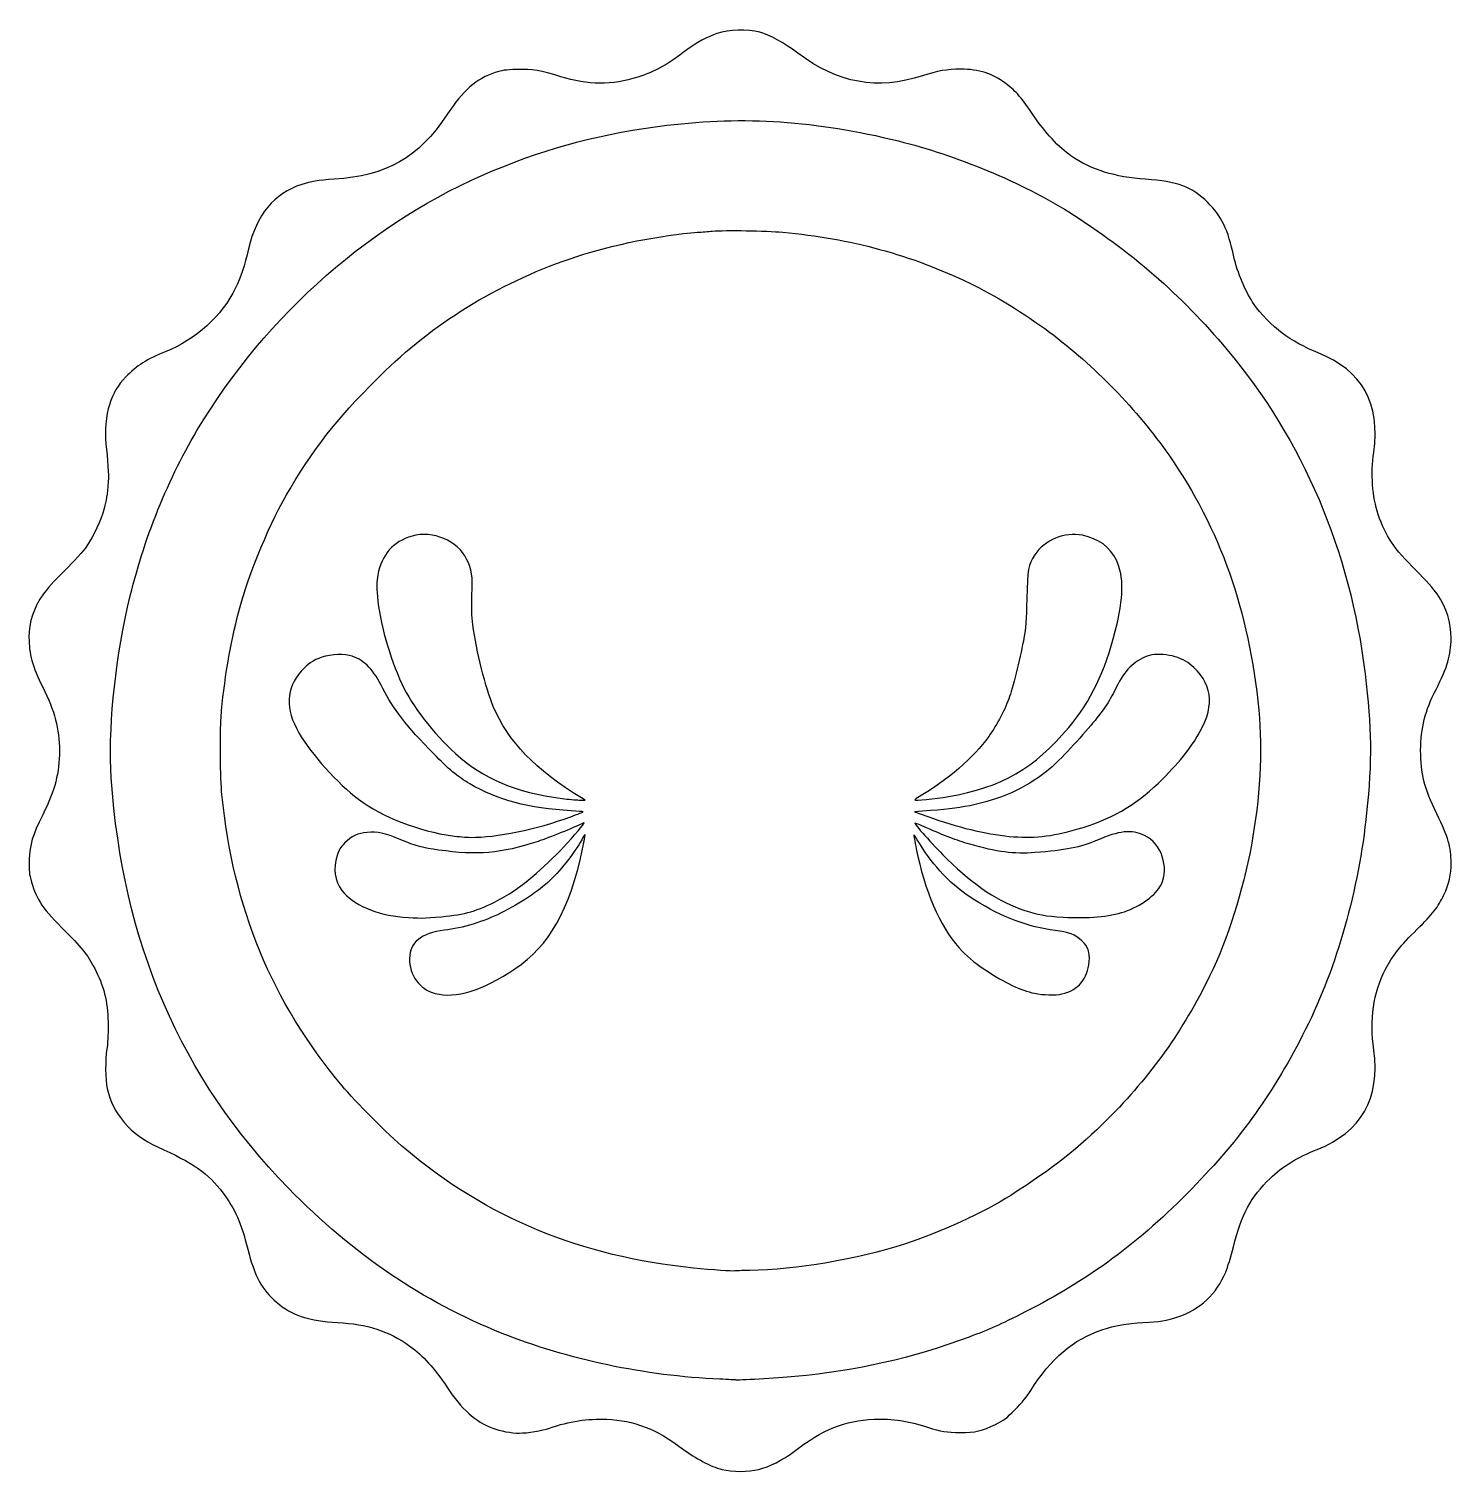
# Model space of a CAD drawing. Header units: centimetres. Extents: x -19.7 to 17.6, y -19.1 to 18.8.
import ezdxf

# ---------------------------------------------------------------- set-up
doc = ezdxf.new("R2010")
doc.units = ezdxf.units.CM
doc.header["$MEASUREMENT"] = 0
doc.layers.add('Layer 1', color=7, linetype='Continuous')

msp = doc.modelspace()

# ---------------------------------------------------------------- linework, layer by layer
at = {"layer": 'Layer 1'}
for points, knots in [([(-1.51799, -18.9947), (-1.80626, -18.92055), (-2.20198, -18.71201), (-2.5497, -18.45101), (-2.5497, -18.45101), (-3.24084, -17.93222), (-3.80745, -17.71242), (-4.53424, -17.68116), (-4.53424, -17.68116), (-5.03633, -17.65956), (-5.51477, -17.73307), (-6.02914, -17.91082), (-6.02914, -17.91082), (-6.22695, -17.97918), (-6.61184, -18.043), (-6.82718, -18.04314), (-6.82718, -18.04314), (-7.0267, -18.04314), (-7.33042, -17.98712), (-7.51964, -17.91513), (-7.51964, -17.91513), (-7.97908, -17.74033), (-8.33207, -17.42209), (-8.72752, -16.82616), (-8.72752, -16.82616), (-9.04804, -16.34315), (-9.3525, -16.00727), (-9.6842, -15.77076), (-9.6842, -15.77076), (-10.25593, -15.36311), (-10.7985, -15.18493), (-11.5854, -15.14641), (-11.5854, -15.14641), (-12.32265, -15.11032), (-12.78919, -14.95549), (-13.18586, -14.61526), (-13.18586, -14.61526), (-13.56086, -14.29361), (-13.76602, -13.91442), (-13.93878, -13.22361), (-13.93878, -13.22361), (-14.11078, -12.53585), (-14.2728, -12.16926), (-14.592, -11.74566), (-14.592, -11.74566), (-14.977, -11.23472), (-15.36857, -10.95934), (-16.30715, -10.53941), (-16.30715, -10.53941), (-16.99942, -10.22968), (-17.47743, -9.67441), (-17.62067, -9.01358), (-17.62067, -9.01358), (-17.67192, -8.77712), (-17.67696, -8.26216), (-17.63081, -7.97586), (-17.63081, -7.97586), (-17.61205, -7.85944), (-17.59661, -7.59155), (-17.59651, -7.38055), (-17.59651, -7.38055), (-17.59623, -6.81045), (-17.68776, -6.39413), (-17.91293, -5.94118), (-17.91293, -5.94118), (-18.1122, -5.54034), (-18.25633, -5.35155), (-18.70274, -4.9067), (-18.70274, -4.9067), (-19.30798, -4.30357), (-19.47031, -4.06849), (-19.60392, -3.60165), (-19.60392, -3.60165), (-19.66826, -3.37685), (-19.67343, -3.32514), (-19.66209, -3.01957), (-19.66209, -3.01957), (-19.64658, -2.60171), (-19.58526, -2.39603), (-19.30963, -1.83754), (-19.30963, -1.83754), (-18.98508, -1.17991), (-18.87197, -0.74532), (-18.8733, -0.16108), (-18.8733, -0.16108), (-18.87464, 0.42282), (-18.99215, 0.87215), (-19.30945, 1.50657), (-19.30945, 1.50657), (-19.58226, 2.05205), (-19.67211, 2.37738), (-19.67069, 2.81458), (-19.67069, 2.81458), (-19.66938, 3.21808), (-19.55438, 3.56311), (-19.28998, 3.95685), (-19.28998, 3.95685), (-19.23135, 4.04416), (-18.98569, 4.31205), (-18.74407, 4.55216), (-18.74407, 4.55216), (-18.48465, 4.80996), (-18.2474, 5.07277), (-18.16466, 5.19397), (-18.16466, 5.19397), (-17.97545, 5.47114), (-17.77973, 5.8891), (-17.70069, 6.18474), (-17.70069, 6.18474), (-17.64059, 6.40953), (-17.62448, 6.51565), (-17.59172, 6.90226), (-17.59172, 6.90226), (-17.57949, 7.04655), (-17.60833, 7.4861), (-17.65622, 7.88558), (-17.65622, 7.88558), (-17.69273, 8.19013), (-17.65239, 8.63418), (-17.56346, 8.90662), (-17.56346, 8.90662), (-17.46168, 9.21841), (-17.34818, 9.41133), (-17.13461, 9.63554), (-17.13461, 9.63554), (-16.85859, 9.92531), (-16.56512, 10.11328), (-16.10472, 10.2952), (-16.10472, 10.2952), (-15.29684, 10.61442), (-14.61543, 11.2332), (-14.25631, 11.97374), (-14.25631, 11.97374), (-14.12945, 12.23533), (-14.02018, 12.56591), (-13.91959, 12.99239), (-13.91959, 12.99239), (-13.70566, 13.89942), (-13.25554, 14.44466), (-12.52466, 14.68213), (-12.52466, 14.68213), (-12.27439, 14.76344), (-12.10784, 14.79016), (-11.67799, 14.81795), (-11.67799, 14.81795), (-10.30096, 14.90697), (-9.46439, 15.38463), (-8.72408, 16.50455), (-8.72408, 16.50455), (-8.3049, 17.13867), (-7.94491, 17.45413), (-7.45788, 17.6141), (-7.45788, 17.6141), (-7.28403, 17.67121), (-7.18241, 17.68569), (-6.88903, 17.69517), (-6.88903, 17.69517), (-6.48723, 17.70815), (-6.26618, 17.67191), (-5.73552, 17.50607), (-5.73552, 17.50607), (-5.02299, 17.28339), (-4.39489, 17.27927), (-3.72057, 17.49288), (-3.72057, 17.49288), (-3.28156, 17.63194), (-2.95337, 17.81435), (-2.43545, 18.20716), (-2.43545, 18.20716), (-2.20183, 18.38434), (-1.87742, 18.5614), (-1.64645, 18.63778), (-1.64645, 18.63778), (-1.31857, 18.74621), (-0.8634, 18.7592), (-0.5258, 18.66977), (-0.5258, 18.66977), (-0.2592, 18.59914), (0.10218, 18.40207), (0.47167, 18.12581), (0.47167, 18.12581), (1.53869, 17.32803), (2.54645, 17.1445), (3.73848, 17.53086), (3.73848, 17.53086), (4.12768, 17.65701), (4.39042, 17.70199), (4.73809, 17.70199), (4.73809, 17.70199), (5.22447, 17.70199), (5.56516, 17.59209), (5.93001, 17.3175), (5.93001, 17.3175), (6.19405, 17.11878), (6.34565, 16.94365), (6.65078, 16.48491), (6.65078, 16.48491), (6.93221, 16.06179), (7.33083, 15.63206), (7.62749, 15.432), (7.62749, 15.432), (8.17293, 15.06415), (8.782, 14.873), (9.58449, 14.81781), (9.58449, 14.81781), (10.41751, 14.76053), (10.80321, 14.61657), (11.21079, 14.2108), (11.21079, 14.2108), (11.58102, 13.84222), (11.73998, 13.51156), (11.89831, 12.78074), (11.89831, 12.78074), (11.98348, 12.38758), (12.20908, 11.85618), (12.42729, 11.53471), (12.42729, 11.53471), (12.57946, 11.31054), (12.90926, 10.97291), (13.15959, 10.78503), (13.15959, 10.78503), (13.40575, 10.60029), (13.77832, 10.39633), (14.10566, 10.26713), (14.10566, 10.26713), (15.25821, 9.81222), (15.7457, 8.93901), (15.56054, 7.66105), (15.56054, 7.66105), (15.47853, 7.09501), (15.52213, 6.50066), (15.68027, 6.02861), (15.68027, 6.02861), (15.86547, 5.47583), (16.09383, 5.13789), (16.66952, 4.56466), (16.66952, 4.56466), (16.91544, 4.31979), (17.14898, 4.06023), (17.22214, 3.95048), (17.22214, 3.95048), (17.47652, 3.56886), (17.5865, 3.21701), (17.58688, 2.78367), (17.58688, 2.78367), (17.58725, 2.35572), (17.48722, 2.0159), (17.19387, 1.4486), (17.19387, 1.4486), (16.90781, 0.8954), (16.79116, 0.43396), (16.78985, -0.14954), (16.78985, -0.14954), (16.78847, -0.76208), (16.88094, -1.12479), (17.21339, -1.81104), (17.21339, -1.81104), (17.51684, -2.43744), (17.5882, -2.68257), (17.5883, -3.09893), (17.5883, -3.09893), (17.5883, -3.40811), (17.53607, -3.6376), (17.39734, -3.9368), (17.39734, -3.9368), (17.2501, -4.25436), (17.10822, -4.4368), (16.69224, -4.84354), (16.69224, -4.84354), (16.27398, -5.2525), (16.03557, -5.55443), (15.86961, -5.88533), (15.86961, -5.88533), (15.54772, -6.52712), (15.45331, -7.18052), (15.56356, -8.00339), (15.56356, -8.00339), (15.73352, -9.27193), (15.23319, -10.15056), (14.07919, -10.6101), (14.07919, -10.6101), (13.55984, -10.81691), (13.17627, -11.05294), (12.84468, -11.36974), (12.84468, -11.36974), (12.35356, -11.83895), (12.09063, -12.32902), (11.88267, -13.16276), (11.88267, -13.16276), (11.82082, -13.41075), (11.73127, -13.70719), (11.68368, -13.82151), (11.68368, -13.82151), (11.44258, -14.40066), (11.01369, -14.80146), (10.42399, -14.99869), (10.42399, -14.99869), (10.14098, -15.09335), (9.94995, -15.1243), (9.51513, -15.14594), (9.51513, -15.14594), (9.08402, -15.1674), (8.78765, -15.21879), (8.46005, -15.32889), (8.46005, -15.32889), (7.68528, -15.5893), (7.09851, -16.08632), (6.57825, -16.92288), (6.57825, -16.92288), (6.48565, -17.07178), (6.33652, -17.25396), (6.16815, -17.42386), (6.16815, -17.42386), (5.93795, -17.65615), (5.8709, -17.70687), (5.65221, -17.81409), (5.65221, -17.81409), (5.29386, -17.98979), (5.12301, -18.02932), (4.72617, -18.02834), (4.72617, -18.02834), (4.38055, -18.02749), (4.20214, -17.99932), (3.89273, -17.89677), (3.89273, -17.89677), (3.35663, -17.71908), (2.96788, -17.66013), (2.46601, -17.68044), (2.46601, -17.68044), (1.69903, -17.71147), (1.13808, -17.94002), (0.34732, -18.54368), (0.34732, -18.54368), (0.08442, -18.74437), (-0.27515, -18.92539), (-0.54988, -18.99534), (-0.54988, -18.99534), (-0.82702, -19.06591), (-1.24216, -19.06563), (-1.51799, -18.99468), (-1.51799, -18.99468), (-1.51799, -18.99468), (-1.51799, -18.9947), (-1.51799, -18.9947)], [0, 0, 0, 0, 0.01149425, 0.01149425, 0.01149425, 0.01149425, 0.02298851, 0.02298851, 0.02298851, 0.02298851, 0.03448276, 0.03448276, 0.03448276, 0.03448276, 0.04597701, 0.04597701, 0.04597701, 0.04597701, 0.05747126, 0.05747126, 0.05747126, 0.05747126, 0.06896552, 0.06896552, 0.06896552, 0.06896552, 0.08045977, 0.08045977, 0.08045977, 0.08045977, 0.09195402, 0.09195402, 0.09195402, 0.09195402, 0.10344828, 0.10344828, 0.10344828, 0.10344828, 0.11494253, 0.11494253, 0.11494253, 0.11494253, 0.12643678, 0.12643678, 0.12643678, 0.12643678, 0.13793103, 0.13793103, 0.13793103, 0.13793103, 0.14942529, 0.14942529, 0.14942529, 0.14942529, 0.16091954, 0.16091954, 0.16091954, 0.16091954, 0.17241379, 0.17241379, 0.17241379, 0.17241379, 0.18390805, 0.18390805, 0.18390805, 0.18390805, 0.1954023, 0.1954023, 0.1954023, 0.1954023, 0.20689655, 0.20689655, 0.20689655, 0.20689655, 0.2183908, 0.2183908, 0.2183908, 0.2183908, 0.22988506, 0.22988506, 0.22988506, 0.22988506, 0.24137931, 0.24137931, 0.24137931, 0.24137931, 0.25287356, 0.25287356, 0.25287356, 0.25287356, 0.26436782, 0.26436782, 0.26436782, 0.26436782, 0.27586207, 0.27586207, 0.27586207, 0.27586207, 0.28735632, 0.28735632, 0.28735632, 0.28735632, 0.29885057, 0.29885057, 0.29885057, 0.29885057, 0.31034483, 0.31034483, 0.31034483, 0.31034483, 0.32183908, 0.32183908, 0.32183908, 0.32183908, 0.33333333, 0.33333333, 0.33333333, 0.33333333, 0.34482759, 0.34482759, 0.34482759, 0.34482759, 0.35632184, 0.35632184, 0.35632184, 0.35632184, 0.36781609, 0.36781609, 0.36781609, 0.36781609, 0.37931034, 0.37931034, 0.37931034, 0.37931034, 0.3908046, 0.3908046, 0.3908046, 0.3908046, 0.40229885, 0.40229885, 0.40229885, 0.40229885, 0.4137931, 0.4137931, 0.4137931, 0.4137931, 0.42528736, 0.42528736, 0.42528736, 0.42528736, 0.43678161, 0.43678161, 0.43678161, 0.43678161, 0.44827586, 0.44827586, 0.44827586, 0.44827586, 0.45977011, 0.45977011, 0.45977011, 0.45977011, 0.47126437, 0.47126437, 0.47126437, 0.47126437, 0.48275862, 0.48275862, 0.48275862, 0.48275862, 0.49425287, 0.49425287, 0.49425287, 0.49425287, 0.50574713, 0.50574713, 0.50574713, 0.50574713, 0.51724138, 0.51724138, 0.51724138, 0.51724138, 0.52873563, 0.52873563, 0.52873563, 0.52873563, 0.54022989, 0.54022989, 0.54022989, 0.54022989, 0.55172414, 0.55172414, 0.55172414, 0.55172414, 0.56321839, 0.56321839, 0.56321839, 0.56321839, 0.57471264, 0.57471264, 0.57471264, 0.57471264, 0.5862069, 0.5862069, 0.5862069, 0.5862069, 0.59770115, 0.59770115, 0.59770115, 0.59770115, 0.6091954, 0.6091954, 0.6091954, 0.6091954, 0.62068966, 0.62068966, 0.62068966, 0.62068966, 0.63218391, 0.63218391, 0.63218391, 0.63218391, 0.64367816, 0.64367816, 0.64367816, 0.64367816, 0.65517241, 0.65517241, 0.65517241, 0.65517241, 0.66666667, 0.66666667, 0.66666667, 0.66666667, 0.67816092, 0.67816092, 0.67816092, 0.67816092, 0.68965517, 0.68965517, 0.68965517, 0.68965517, 0.70114943, 0.70114943, 0.70114943, 0.70114943, 0.71264368, 0.71264368, 0.71264368, 0.71264368, 0.72413793, 0.72413793, 0.72413793, 0.72413793, 0.73563218, 0.73563218, 0.73563218, 0.73563218, 0.74712644, 0.74712644, 0.74712644, 0.74712644, 0.75862069, 0.75862069, 0.75862069, 0.75862069, 0.77011494, 0.77011494, 0.77011494, 0.77011494, 0.7816092, 0.7816092, 0.7816092, 0.7816092, 0.79310345, 0.79310345, 0.79310345, 0.79310345, 0.8045977, 0.8045977, 0.8045977, 0.8045977, 0.81609195, 0.81609195, 0.81609195, 0.81609195, 0.82758621, 0.82758621, 0.82758621, 0.82758621, 0.83908046, 0.83908046, 0.83908046, 0.83908046, 0.85057471, 0.85057471, 0.85057471, 0.85057471, 0.86206897, 0.86206897, 0.86206897, 0.86206897, 0.87356322, 0.87356322, 0.87356322, 0.87356322, 0.88505747, 0.88505747, 0.88505747, 0.88505747, 0.89655172, 0.89655172, 0.89655172, 0.89655172, 0.90804598, 0.90804598, 0.90804598, 0.90804598, 0.91954023, 0.91954023, 0.91954023, 0.91954023, 0.93103448, 0.93103448, 0.93103448, 0.93103448, 0.94252874, 0.94252874, 0.94252874, 0.94252874, 0.95402299, 0.95402299, 0.95402299, 0.95402299, 0.96551724, 0.96551724, 0.96551724, 0.96551724, 0.97701149, 0.97701149, 0.97701149, 0.97701149, 1, 1, 1, 1]), ([(0.3906, -16.56343), (2.03911, -16.40703), (3.4554, -16.08545), (4.9643, -15.52495), (4.9643, -15.52495), (5.49244, -15.32876), (5.75858, -15.20977), (6.43274, -14.8684), (6.43274, -14.8684), (8.09628, -14.02604), (9.43654, -13.03411), (10.79882, -11.63703), (10.79882, -11.63703), (12.07959, -10.32355), (12.95833, -9.09043), (13.7755, -7.45991), (13.7755, -7.45991), (14.5992, -5.81638), (15.16467, -3.81052), (15.37544, -1.7846), (15.37544, -1.7846), (15.51626, -0.43109), (15.50653, 0.44599), (15.33511, 1.85342), (15.33511, 1.85342), (14.94073, 5.09146), (13.71644, 7.96523), (11.71124, 10.35977), (11.71124, 10.35977), (10.51951, 11.78289), (9.1966, 12.9334), (7.56951, 13.96176), (7.56951, 13.96176), (6.37147, 14.71895), (4.60036, 15.45749), (3.1122, 15.82044), (3.1122, 15.82044), (0.91651, 16.35594), (-0.91467, 16.47995), (-2.95999, 16.23165), (-2.95999, 16.23165), (-4.60352, 16.03213), (-6.0131, 15.66401), (-7.51177, 15.04293), (-7.51177, 15.04293), (-10.64354, 13.74506), (-13.45753, 11.27354), (-15.26887, 8.22988), (-15.26887, 8.22988), (-16.07925, 6.86817), (-16.73601, 5.19632), (-17.08638, 3.60322), (-17.08638, 3.60322), (-17.43776, 2.00555), (-17.59572, 0.35136), (-17.51372, -0.87179), (-17.51372, -0.87179), (-17.22459, -5.18431), (-15.69216, -8.73232), (-12.86979, -11.6238), (-12.86979, -11.6238), (-11.16799, -13.36728), (-9.36453, -14.59356), (-7.2727, -15.42962), (-7.2727, -15.42962), (-5.54951, -16.11834), (-3.52671, -16.54419), (-1.57093, -16.62998), (-1.57093, -16.62998), (-1.34537, -16.63988), (-1.15886, -16.64937), (-1.15645, -16.65108), (-1.15645, -16.65108), (-1.13405, -16.66701), (-0.0593, -16.60612), (0.39058, -16.56344), (0.39058, -16.56344), (0.39058, -16.56344), (0.3906, -16.56343), (0.3906, -16.56343)], [0, 0, 0, 0, 0.04761905, 0.04761905, 0.04761905, 0.04761905, 0.0952381, 0.0952381, 0.0952381, 0.0952381, 0.14285714, 0.14285714, 0.14285714, 0.14285714, 0.19047619, 0.19047619, 0.19047619, 0.19047619, 0.23809524, 0.23809524, 0.23809524, 0.23809524, 0.28571429, 0.28571429, 0.28571429, 0.28571429, 0.33333333, 0.33333333, 0.33333333, 0.33333333, 0.38095238, 0.38095238, 0.38095238, 0.38095238, 0.42857143, 0.42857143, 0.42857143, 0.42857143, 0.47619048, 0.47619048, 0.47619048, 0.47619048, 0.52380952, 0.52380952, 0.52380952, 0.52380952, 0.57142857, 0.57142857, 0.57142857, 0.57142857, 0.61904762, 0.61904762, 0.61904762, 0.61904762, 0.66666667, 0.66666667, 0.66666667, 0.66666667, 0.71428571, 0.71428571, 0.71428571, 0.71428571, 0.76190476, 0.76190476, 0.76190476, 0.76190476, 0.80952381, 0.80952381, 0.80952381, 0.80952381, 0.85714286, 0.85714286, 0.85714286, 0.85714286, 0.9047619, 0.9047619, 0.9047619, 0.9047619, 1, 1, 1, 1]), ([(-0.78488, -13.78107), (0.40859, -13.76508), (2.04273, -13.48703), (3.27097, -13.09097), (3.27097, -13.09097), (4.1628, -12.80339), (5.3743, -12.24618), (6.0491, -11.81323), (6.0491, -11.81323), (7.17604, -11.09017), (7.82541, -10.57935), (8.5892, -9.81506), (8.5892, -9.81506), (9.71222, -8.69132), (10.57488, -7.48184), (11.25979, -6.07084), (11.25979, -6.07084), (12.24759, -4.03583), (12.76173, -1.25479), (12.54869, 0.90093), (12.54869, 0.90093), (12.28839, 3.53492), (11.54997, 5.63029), (10.19054, 7.59251), (10.19054, 7.59251), (9.3892, 8.74918), (8.21961, 9.95481), (7.06896, 10.81031), (7.06896, 10.81031), (6.40793, 11.30178), (5.61292, 11.78993), (4.9771, 12.09474), (4.9771, 12.09474), (3.41901, 12.8417), (1.8632, 13.2657), (0.07761, 13.42998), (0.07761, 13.42998), (-0.36508, 13.47071), (-1.41661, 13.48673), (-1.76934, 13.45813), (-1.76934, 13.45813), (-1.8712, 13.44987), (-2.04385, 13.43654), (-2.15299, 13.42851), (-2.15299, 13.42851), (-3.10115, 13.35878), (-4.39029, 13.10071), (-5.31422, 12.79568), (-5.31422, 12.79568), (-7.25268, 12.15571), (-8.949, 11.14213), (-10.33881, 9.79339), (-10.33881, 9.79339), (-11.49231, 8.67398), (-12.10723, 7.9127), (-12.8306, 6.70853), (-12.8306, 6.70853), (-13.33868, 5.86274), (-13.91311, 4.48819), (-14.17401, 3.49384), (-14.17401, 3.49384), (-14.39897, 2.6365), (-14.56487, 1.64525), (-14.63899, 0.71571), (-14.63899, 0.71571), (-14.66944, 0.33381), (-14.65581, -0.92169), (-14.61702, -1.30835), (-14.61702, -1.30835), (-14.31737, -4.29515), (-13.31498, -6.7256), (-11.46887, -8.94158), (-11.46887, -8.94158), (-11.13958, -9.33685), (-10.24707, -10.22978), (-9.82591, -10.58532), (-9.82591, -10.58532), (-7.67337, -12.40248), (-5.21272, -13.42101), (-2.25883, -13.71752), (-2.25883, -13.71752), (-1.76834, -13.76676), (-1.22613, -13.80529), (-1.18176, -13.79406), (-1.18176, -13.79406), (-1.16418, -13.78961), (-0.98558, -13.78377), (-0.78488, -13.78108), (-0.78488, -13.78108), (-0.78488, -13.78108), (-0.78488, -13.78107), (-0.78488, -13.78107)], [0, 0, 0, 0, 0.04166667, 0.04166667, 0.04166667, 0.04166667, 0.08333333, 0.08333333, 0.08333333, 0.08333333, 0.125, 0.125, 0.125, 0.125, 0.16666667, 0.16666667, 0.16666667, 0.16666667, 0.20833333, 0.20833333, 0.20833333, 0.20833333, 0.25, 0.25, 0.25, 0.25, 0.29166667, 0.29166667, 0.29166667, 0.29166667, 0.33333333, 0.33333333, 0.33333333, 0.33333333, 0.375, 0.375, 0.375, 0.375, 0.41666667, 0.41666667, 0.41666667, 0.41666667, 0.45833333, 0.45833333, 0.45833333, 0.45833333, 0.5, 0.5, 0.5, 0.5, 0.54166667, 0.54166667, 0.54166667, 0.54166667, 0.58333333, 0.58333333, 0.58333333, 0.58333333, 0.625, 0.625, 0.625, 0.625, 0.66666667, 0.66666667, 0.66666667, 0.66666667, 0.70833333, 0.70833333, 0.70833333, 0.70833333, 0.75, 0.75, 0.75, 0.75, 0.79166667, 0.79166667, 0.79166667, 0.79166667, 0.83333333, 0.83333333, 0.83333333, 0.83333333, 0.875, 0.875, 0.875, 0.875, 0.91666667, 0.91666667, 0.91666667, 0.91666667, 1, 1, 1, 1]), ([(-5.69841, -1.41128), (-6.93371, -1.24615), (-7.76341, -0.89625), (-8.49921, -0.23011), (-8.49921, -0.23011), (-9.08486, 0.30009), (-9.62536, 1.00337), (-9.90211, 1.59528), (-9.90211, 1.59528), (-10.21954, 2.27422), (-10.48655, 3.22533), (-10.54393, 3.88151), (-10.54393, 3.88151), (-10.56923, 4.17077), (-10.56734, 4.25455), (-10.53127, 4.44345), (-10.53127, 4.44345), (-10.42751, 4.98685), (-10.13522, 5.31989), (-9.63547, 5.46412), (-9.63547, 5.46412), (-9.09059, 5.62138), (-8.44126, 5.34863), (-8.20509, 4.86328), (-8.20509, 4.86328), (-8.06638, 4.57822), (-8.04442, 4.4309), (-8.06408, 3.91718), (-8.06408, 3.91718), (-8.07759, 3.5642), (-8.07197, 3.37985), (-8.04044, 3.1415), (-8.04044, 3.1415), (-7.94848, 2.44642), (-7.70651, 1.47614), (-7.50649, 1.00041), (-7.50649, 1.00041), (-7.12478, 0.09255), (-6.39591, -0.66346), (-5.19571, -1.39642), (-5.19571, -1.39642), (-5.19571, -1.39642), (-5.10311, -1.45297), (-5.10311, -1.45297), (-5.10311, -1.45297), (-5.10311, -1.45297), (-5.26186, -1.45069), (-5.26186, -1.45069), (-5.26186, -1.45069), (-5.34917, -1.44945), (-5.54563, -1.4317), (-5.69842, -1.41128), (-5.69842, -1.41128), (-5.69842, -1.41128), (-5.69841, -1.41128), (-5.69841, -1.41128)], [0, 0, 0, 0, 0.06666667, 0.06666667, 0.06666667, 0.06666667, 0.13333333, 0.13333333, 0.13333333, 0.13333333, 0.2, 0.2, 0.2, 0.2, 0.26666667, 0.26666667, 0.26666667, 0.26666667, 0.33333333, 0.33333333, 0.33333333, 0.33333333, 0.4, 0.4, 0.4, 0.4, 0.46666667, 0.46666667, 0.46666667, 0.46666667, 0.53333333, 0.53333333, 0.53333333, 0.53333333, 0.6, 0.6, 0.6, 0.6, 0.66666667, 0.66666667, 0.66666667, 0.66666667, 0.73333333, 0.73333333, 0.73333333, 0.73333333, 0.8, 0.8, 0.8, 0.8, 0.86666667, 0.86666667, 0.86666667, 0.86666667, 1, 1, 1, 1]), ([(3.53555, -1.44677), (3.53555, -1.43888), (3.5921, -1.39981), (3.66123, -1.35994), (3.66123, -1.35994), (4.36874, -0.95184), (5.0837, -0.33063), (5.47351, 0.21469), (5.47351, 0.21469), (5.69252, 0.52106), (5.91585, 0.94841), (6.02105, 1.26241), (6.02105, 1.26241), (6.12145, 1.56207), (6.32172, 2.37977), (6.39586, 2.7927), (6.39586, 2.7927), (6.43989, 3.03794), (6.45709, 3.27279), (6.47144, 3.82458), (6.47144, 3.82458), (6.49182, 4.60838), (6.50925, 4.70304), (6.68313, 4.97401), (6.68313, 4.97401), (6.9327, 5.36292), (7.46113, 5.58086), (7.92764, 5.48728), (7.92764, 5.48728), (8.35183, 5.40219), (8.65158, 5.18129), (8.81721, 4.83173), (8.81721, 4.83173), (9.02175, 4.40006), (9.01319, 3.86989), (8.78714, 2.97045), (8.78714, 2.97045), (8.52067, 1.91017), (8.15637, 1.1565), (7.5698, 0.45199), (7.5698, 0.45199), (6.67162, -0.62679), (5.8162, -1.11916), (4.42191, -1.35992), (4.42191, -1.35992), (4.0541, -1.42343), (3.53556, -1.47424), (3.53556, -1.44676), (3.53556, -1.44676), (3.53556, -1.44676), (3.53555, -1.44677), (3.53555, -1.44677)], [0, 0, 0, 0, 0.07142857, 0.07142857, 0.07142857, 0.07142857, 0.14285714, 0.14285714, 0.14285714, 0.14285714, 0.21428571, 0.21428571, 0.21428571, 0.21428571, 0.28571429, 0.28571429, 0.28571429, 0.28571429, 0.35714286, 0.35714286, 0.35714286, 0.35714286, 0.42857143, 0.42857143, 0.42857143, 0.42857143, 0.5, 0.5, 0.5, 0.5, 0.57142857, 0.57142857, 0.57142857, 0.57142857, 0.64285714, 0.64285714, 0.64285714, 0.64285714, 0.71428571, 0.71428571, 0.71428571, 0.71428571, 0.78571429, 0.78571429, 0.78571429, 0.78571429, 0.85714286, 0.85714286, 0.85714286, 0.85714286, 1, 1, 1, 1]), ([(-8.57848, -2.3902), (-9.45068, -2.27176), (-10.40968, -1.89689), (-11.03808, -1.42876), (-11.03808, -1.42876), (-11.57861, -1.02609), (-12.27197, -0.25342), (-12.60134, 0.31329), (-12.60134, 0.31329), (-12.95968, 0.92985), (-12.93814, 1.48353), (-12.53864, 1.92499), (-12.53864, 1.92499), (-12.35513, 2.12778), (-12.23543, 2.20826), (-11.9946, 2.29078), (-11.9946, 2.29078), (-11.75333, 2.37346), (-11.39191, 2.38573), (-11.20286, 2.31768), (-11.20286, 2.31768), (-10.86183, 2.19491), (-10.64054, 1.96178), (-10.39624, 1.4679), (-10.39624, 1.4679), (-10.14033, 0.95056), (-9.78476, 0.49241), (-9.06735, -0.24434), (-9.06735, -0.24434), (-8.69064, -0.63121), (-8.43364, -0.84392), (-8.12421, -1.02494), (-8.12421, -1.02494), (-7.39112, -1.45381), (-6.5762, -1.6715), (-5.46923, -1.73418), (-5.46923, -1.73418), (-5.29695, -1.74394), (-5.15245, -1.75489), (-5.1481, -1.75852), (-5.1481, -1.75852), (-5.14376, -1.76215), (-5.29259, -1.8213), (-5.47883, -1.88997), (-5.47883, -1.88997), (-6.37559, -2.22059), (-7.4267, -2.43642), (-8.1061, -2.42944), (-8.1061, -2.42944), (-8.21524, -2.42833), (-8.42781, -2.41066), (-8.57847, -2.3902), (-8.57847, -2.3902), (-8.57847, -2.3902), (-8.57848, -2.3902), (-8.57848, -2.3902)], [0, 0, 0, 0, 0.06666667, 0.06666667, 0.06666667, 0.06666667, 0.13333333, 0.13333333, 0.13333333, 0.13333333, 0.2, 0.2, 0.2, 0.2, 0.26666667, 0.26666667, 0.26666667, 0.26666667, 0.33333333, 0.33333333, 0.33333333, 0.33333333, 0.4, 0.4, 0.4, 0.4, 0.46666667, 0.46666667, 0.46666667, 0.46666667, 0.53333333, 0.53333333, 0.53333333, 0.53333333, 0.6, 0.6, 0.6, 0.6, 0.66666667, 0.66666667, 0.66666667, 0.66666667, 0.73333333, 0.73333333, 0.73333333, 0.73333333, 0.8, 0.8, 0.8, 0.8, 0.86666667, 0.86666667, 0.86666667, 0.86666667, 1, 1, 1, 1]), ([(6.01246, -2.40308), (5.38143, -2.34238), (4.66692, -2.16883), (3.87531, -1.88396), (3.87531, -1.88396), (3.87531, -1.88396), (3.52571, -1.75816), (3.52571, -1.75816), (3.52571, -1.75816), (3.52571, -1.75816), (3.94735, -1.72797), (3.94735, -1.72797), (3.94735, -1.72797), (4.47125, -1.69045), (4.73495, -1.65479), (5.11996, -1.56938), (5.11996, -1.56938), (5.88102, -1.40055), (6.5614, -1.07249), (7.09047, -0.61926), (7.09047, -0.61926), (7.30855, -0.43244), (7.90463, 0.20381), (8.20482, 0.57018), (8.20482, 0.57018), (8.49881, 0.92899), (8.66318, 1.18003), (8.82381, 1.51555), (8.82381, 1.51555), (9.02463, 1.93503), (9.28239, 2.19427), (9.62184, 2.31817), (9.62184, 2.31817), (9.93541, 2.43263), (10.47581, 2.33249), (10.74631, 2.1098), (10.74631, 2.1098), (11.32654, 1.63212), (11.41191, 1.05599), (11.00904, 0.33684), (11.00904, 0.33684), (10.75969, -0.10825), (10.44145, -0.50038), (9.91792, -1.0076), (9.91792, -1.0076), (9.30626, -1.60022), (8.65931, -1.96729), (7.78456, -2.21805), (7.78456, -2.21805), (7.10853, -2.41184), (6.62665, -2.46216), (6.01247, -2.40309), (6.01247, -2.40309), (6.01247, -2.40309), (6.01246, -2.40308), (6.01246, -2.40308)], [0, 0, 0, 0, 0.06666667, 0.06666667, 0.06666667, 0.06666667, 0.13333333, 0.13333333, 0.13333333, 0.13333333, 0.2, 0.2, 0.2, 0.2, 0.26666667, 0.26666667, 0.26666667, 0.26666667, 0.33333333, 0.33333333, 0.33333333, 0.33333333, 0.4, 0.4, 0.4, 0.4, 0.46666667, 0.46666667, 0.46666667, 0.46666667, 0.53333333, 0.53333333, 0.53333333, 0.53333333, 0.6, 0.6, 0.6, 0.6, 0.66666667, 0.66666667, 0.66666667, 0.66666667, 0.73333333, 0.73333333, 0.73333333, 0.73333333, 0.8, 0.8, 0.8, 0.8, 0.86666667, 0.86666667, 0.86666667, 0.86666667, 1, 1, 1, 1]), ([(-9.87882, -4.52036), (-10.5621, -4.46705), (-11.19246, -4.19048), (-11.4722, -3.82125), (-11.4722, -3.82125), (-11.6651, -3.56665), (-11.708, -3.25475), (-11.59866, -2.90175), (-11.59866, -2.90175), (-11.55365, -2.75642), (-11.51646, -2.69578), (-11.40235, -2.58167), (-11.40235, -2.58167), (-11.21777, -2.39709), (-11.05879, -2.32202), (-10.80661, -2.30036), (-10.80661, -2.30036), (-10.54112, -2.27756), (-10.3629, -2.31668), (-9.92877, -2.49306), (-9.92877, -2.49306), (-9.52758, -2.65605), (-9.35414, -2.70315), (-8.93956, -2.76172), (-8.93956, -2.76172), (-7.90329, -2.90811), (-7.32576, -2.85772), (-6.33341, -2.53435), (-6.33341, -2.53435), (-6.03839, -2.43821), (-5.39096, -2.17661), (-5.18692, -2.07109), (-5.18692, -2.07109), (-5.08484, -2.0183), (-5.10031, -2.04214), (-5.37878, -2.36667), (-5.37878, -2.36667), (-5.84193, -2.90644), (-6.50945, -3.52343), (-6.96481, -3.83266), (-6.96481, -3.83266), (-7.05255, -3.89224), (-7.24701, -4.00567), (-7.39694, -4.08472), (-7.39694, -4.08472), (-7.91042, -4.35544), (-8.2487, -4.45381), (-8.86018, -4.51022), (-8.86018, -4.51022), (-9.31693, -4.55235), (-9.4515, -4.55369), (-9.87883, -4.52035), (-9.87883, -4.52035), (-9.87883, -4.52035), (-9.87882, -4.52036), (-9.87882, -4.52036)], [0, 0, 0, 0, 0.06666667, 0.06666667, 0.06666667, 0.06666667, 0.13333333, 0.13333333, 0.13333333, 0.13333333, 0.2, 0.2, 0.2, 0.2, 0.26666667, 0.26666667, 0.26666667, 0.26666667, 0.33333333, 0.33333333, 0.33333333, 0.33333333, 0.4, 0.4, 0.4, 0.4, 0.46666667, 0.46666667, 0.46666667, 0.46666667, 0.53333333, 0.53333333, 0.53333333, 0.53333333, 0.6, 0.6, 0.6, 0.6, 0.66666667, 0.66666667, 0.66666667, 0.66666667, 0.73333333, 0.73333333, 0.73333333, 0.73333333, 0.8, 0.8, 0.8, 0.8, 0.86666667, 0.86666667, 0.86666667, 0.86666667, 1, 1, 1, 1]), ([(7.42493, -4.52091), (6.95731, -4.49212), (6.75596, -4.45711), (6.41951, -4.3461), (6.41951, -4.3461), (5.73687, -4.12085), (5.11049, -3.70704), (4.38695, -3.00333), (4.38695, -3.00333), (4.10461, -2.72872), (3.56452, -2.12839), (3.5407, -2.06269), (3.5407, -2.06269), (3.53626, -2.05043), (3.67318, -2.10312), (3.84497, -2.17979), (3.84497, -2.17979), (4.31734, -2.39059), (4.62387, -2.50679), (4.97593, -2.6085), (4.97593, -2.6085), (5.68399, -2.81305), (6.13645, -2.87183), (6.6851, -2.83055), (6.6851, -2.83055), (7.47185, -2.77135), (7.89599, -2.68731), (8.30054, -2.51045), (8.30054, -2.51045), (8.88893, -2.25322), (9.2098, -2.22051), (9.55462, -2.3826), (9.55462, -2.3826), (10.00069, -2.59228), (10.20869, -3.21196), (9.98745, -3.67211), (9.98745, -3.67211), (9.85812, -3.94109), (9.4635, -4.23138), (9.0288, -4.37731), (9.0288, -4.37731), (8.62868, -4.51163), (8.07677, -4.56104), (7.42492, -4.52092), (7.42492, -4.52092), (7.42492, -4.52092), (7.42493, -4.52091), (7.42493, -4.52091)], [0, 0, 0, 0, 0.07692308, 0.07692308, 0.07692308, 0.07692308, 0.15384615, 0.15384615, 0.15384615, 0.15384615, 0.23076923, 0.23076923, 0.23076923, 0.23076923, 0.30769231, 0.30769231, 0.30769231, 0.30769231, 0.38461538, 0.38461538, 0.38461538, 0.38461538, 0.46153846, 0.46153846, 0.46153846, 0.46153846, 0.53846154, 0.53846154, 0.53846154, 0.53846154, 0.61538462, 0.61538462, 0.61538462, 0.61538462, 0.69230769, 0.69230769, 0.69230769, 0.69230769, 0.76923077, 0.76923077, 0.76923077, 0.76923077, 0.84615385, 0.84615385, 0.84615385, 0.84615385, 1, 1, 1, 1]), ([(-9.03216, -6.51812), (-9.44483, -6.40832), (-9.70299, -6.05368), (-9.70012, -5.60051), (-9.70012, -5.60051), (-9.69747, -5.18175), (-9.39394, -4.93807), (-8.78345, -4.86457), (-8.78345, -4.86457), (-8.32371, -4.80922), (-7.73819, -4.63129), (-7.31404, -4.41803), (-7.31404, -4.41803), (-6.77504, -4.14703), (-6.33309, -3.85283), (-6.0169, -3.55455), (-6.0169, -3.55455), (-5.72902, -3.28298), (-5.31104, -2.73952), (-5.15737, -2.43698), (-5.15737, -2.43698), (-5.13266, -2.38833), (-5.10814, -2.35284), (-5.10287, -2.3581), (-5.10287, -2.3581), (-5.09761, -2.36337), (-5.12741, -2.53155), (-5.16911, -2.73185), (-5.16911, -2.73185), (-5.50144, -4.32838), (-6.03282, -5.27098), (-6.94197, -5.87669), (-6.94197, -5.87669), (-7.81115, -6.45577), (-8.48701, -6.66318), (-9.03218, -6.51813), (-9.03218, -6.51813), (-9.03218, -6.51813), (-9.03216, -6.51812), (-9.03216, -6.51812)], [0, 0, 0, 0, 0.09090909, 0.09090909, 0.09090909, 0.09090909, 0.18181818, 0.18181818, 0.18181818, 0.18181818, 0.27272727, 0.27272727, 0.27272727, 0.27272727, 0.36363636, 0.36363636, 0.36363636, 0.36363636, 0.45454545, 0.45454545, 0.45454545, 0.45454545, 0.54545455, 0.54545455, 0.54545455, 0.54545455, 0.63636364, 0.63636364, 0.63636364, 0.63636364, 0.72727273, 0.72727273, 0.72727273, 0.72727273, 0.81818182, 0.81818182, 0.81818182, 0.81818182, 1, 1, 1, 1]), ([(6.67473, -6.51712), (6.30721, -6.43829), (5.89769, -6.24387), (5.40086, -5.91234), (5.40086, -5.91234), (5.0549, -5.68149), (4.89826, -5.55027), (4.69108, -5.31779), (4.69108, -5.31779), (4.19531, -4.76146), (3.78961, -3.81823), (3.57691, -2.72742), (3.57691, -2.72742), (3.53961, -2.5361), (3.50908, -2.37188), (3.50908, -2.36248), (3.50908, -2.36248), (3.50908, -2.35308), (3.5755, -2.45119), (3.65669, -2.5805), (3.65669, -2.5805), (3.89495, -2.96), (4.02846, -3.13497), (4.2828, -3.40101), (4.2828, -3.40101), (4.56759, -3.69891), (4.75383, -3.85064), (5.10981, -4.0748), (5.10981, -4.0748), (5.82815, -4.52714), (6.51094, -4.78428), (7.21325, -4.86697), (7.21325, -4.86697), (7.55806, -4.90757), (7.75431, -4.98398), (7.91446, -5.14001), (7.91446, -5.14001), (8.08092, -5.30219), (8.12527, -5.42909), (8.10567, -5.68721), (8.10567, -5.68721), (8.07183, -6.13276), (7.81708, -6.43502), (7.39294, -6.53285), (7.39294, -6.53285), (7.23121, -6.57016), (6.88682, -6.56262), (6.67473, -6.51713), (6.67473, -6.51713), (6.67473, -6.51713), (6.67473, -6.51712), (6.67473, -6.51712)], [0, 0, 0, 0, 0.07142857, 0.07142857, 0.07142857, 0.07142857, 0.14285714, 0.14285714, 0.14285714, 0.14285714, 0.21428571, 0.21428571, 0.21428571, 0.21428571, 0.28571429, 0.28571429, 0.28571429, 0.28571429, 0.35714286, 0.35714286, 0.35714286, 0.35714286, 0.42857143, 0.42857143, 0.42857143, 0.42857143, 0.5, 0.5, 0.5, 0.5, 0.57142857, 0.57142857, 0.57142857, 0.57142857, 0.64285714, 0.64285714, 0.64285714, 0.64285714, 0.71428571, 0.71428571, 0.71428571, 0.71428571, 0.78571429, 0.78571429, 0.78571429, 0.78571429, 0.85714286, 0.85714286, 0.85714286, 0.85714286, 1, 1, 1, 1])]:
    msp.add_open_spline(points, degree=3, knots=knots, dxfattribs=at)

doc.saveas('drawing.dxf')
